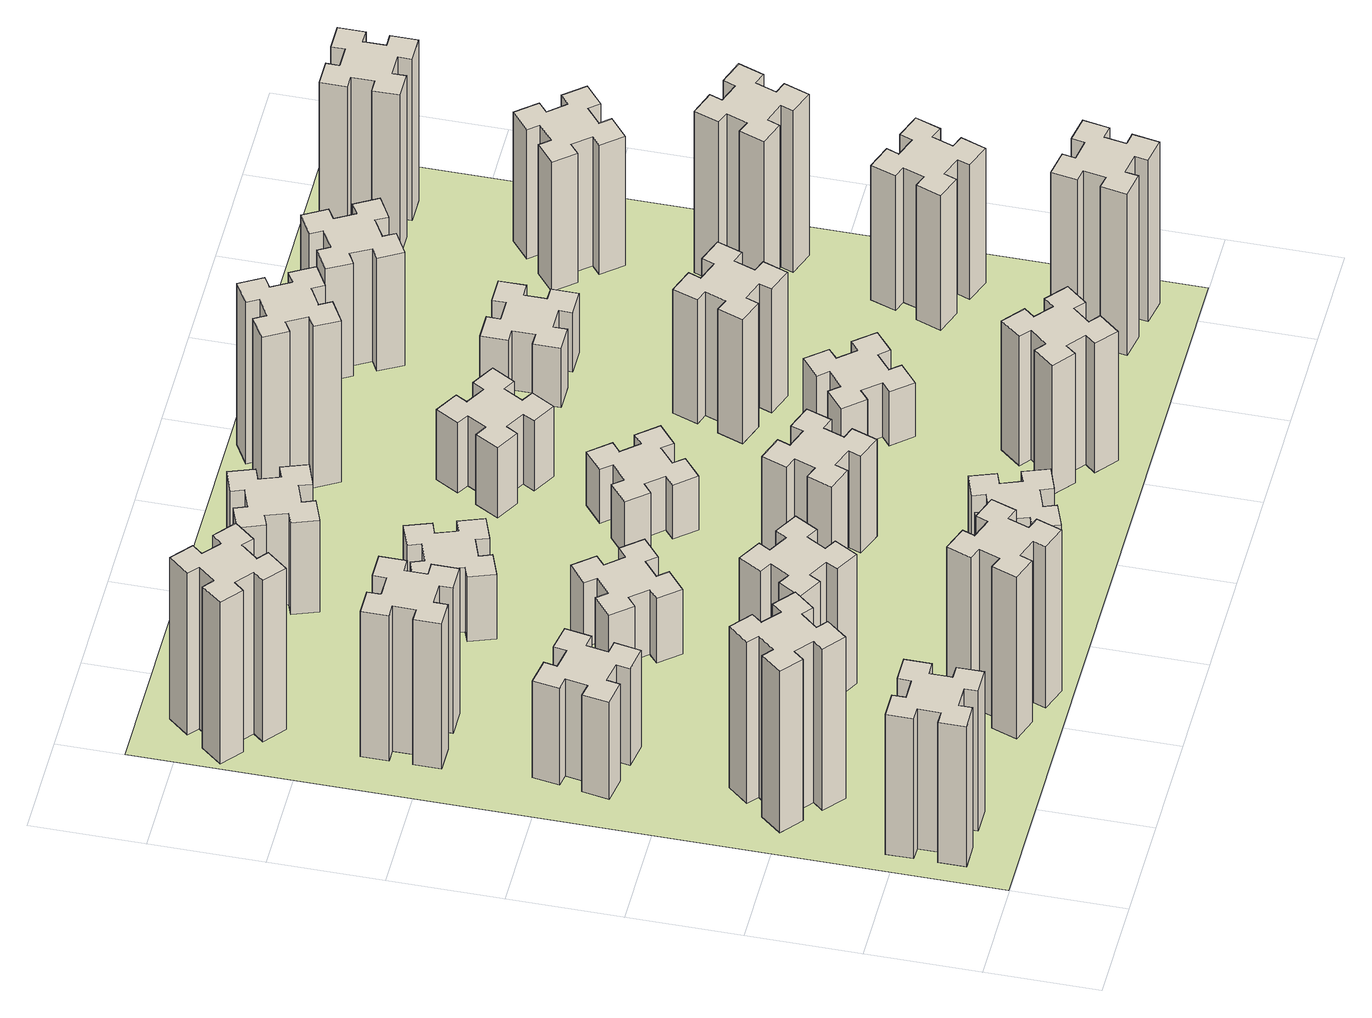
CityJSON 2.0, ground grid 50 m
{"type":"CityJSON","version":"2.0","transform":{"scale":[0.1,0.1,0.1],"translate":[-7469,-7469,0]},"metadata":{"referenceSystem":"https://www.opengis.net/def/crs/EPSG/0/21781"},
"CityObjects":{
"building1":{"type":"Building","attributes":{"class":"1000","function":"1000","usage":"1000","yearOfConstruction":2016,"roofType":"1000","measuredHeight":78,"storeysAboveGround":30,"storeysBelowGround":0},"geometry":[{"type":"Solid","lod":"1","boundaries":[[[[0,1,2,3,4,5,6,7,8,9,10,11,12,13,14,15,16,17,18,19]],[[17,16,20,21]],[[16,15,22,20]],[[15,14,23,22]],[[14,13,24,23]],[[13,12,25,24]],[[12,11,26,25]],[[11,10,27,26]],[[10,9,28,27]],[[9,8,29,28]],[[8,7,30,29]],[[7,6,31,30]],[[6,5,32,31]],[[5,4,33,32]],[[4,3,34,33]],[[3,2,35,34]],[[2,1,36,35]],[[1,0,37,36]],[[0,19,38,37]],[[19,18,39,38]],[[18,17,21,39]],[[24,25,26,27,28,29,30,31,32,33,34,35,36,37,38,39,21,20,22,23]]]]}]},
"building2":{"type":"Building","attributes":{"class":"1000","function":"1000","usage":"1000","yearOfConstruction":2016,"roofType":"1000","measuredHeight":90,"storeysAboveGround":30,"storeysBelowGround":0},"geometry":[{"type":"Solid","lod":"1","boundaries":[[[[40,41,42,43,44,45,46,47,48,49,50,51,52,53,54,55,56,57,58,59]],[[57,56,60,61]],[[56,55,62,60]],[[55,54,63,62]],[[54,53,64,63]],[[53,52,65,64]],[[52,51,66,65]],[[51,50,67,66]],[[50,49,68,67]],[[49,48,69,68]],[[48,47,70,69]],[[47,46,71,70]],[[46,45,72,71]],[[45,44,73,72]],[[44,43,74,73]],[[43,42,75,74]],[[42,41,76,75]],[[41,40,77,76]],[[40,59,78,77]],[[59,58,79,78]],[[58,57,61,79]],[[64,65,66,67,68,69,70,71,72,73,74,75,76,77,78,79,61,60,62,63]]]]}]},
"building3":{"type":"Building","attributes":{"class":"1000","function":"1000","usage":"1000","yearOfConstruction":2016,"roofType":"1000","measuredHeight":54,"storeysAboveGround":30,"storeysBelowGround":0},"geometry":[{"type":"Solid","lod":"1","boundaries":[[[[80,81,82,83,84,85,86,87,88,89,90,91,92,93,94,95,96,97,98,99]],[[97,96,100,101]],[[96,95,102,100]],[[95,94,103,102]],[[94,93,104,103]],[[93,92,105,104]],[[92,91,106,105]],[[91,90,107,106]],[[90,89,108,107]],[[89,88,109,108]],[[88,87,110,109]],[[87,86,111,110]],[[86,85,112,111]],[[85,84,113,112]],[[84,83,114,113]],[[83,82,115,114]],[[82,81,116,115]],[[81,80,117,116]],[[80,99,118,117]],[[99,98,119,118]],[[98,97,101,119]],[[104,105,106,107,108,109,110,111,112,113,114,115,116,117,118,119,101,100,102,103]]]]}]},
"building4":{"type":"Building","attributes":{"class":"1000","function":"1000","usage":"1000","yearOfConstruction":2016,"roofType":"1000","measuredHeight":81,"storeysAboveGround":30,"storeysBelowGround":0},"geometry":[{"type":"Solid","lod":"1","boundaries":[[[[120,121,122,123,124,125,126,127,128,129,130,131,132,133,134,135,136,137,138,139]],[[137,136,140,141]],[[136,135,142,140]],[[135,134,143,142]],[[134,133,144,143]],[[133,132,145,144]],[[132,131,146,145]],[[131,130,147,146]],[[130,129,148,147]],[[129,128,149,148]],[[128,127,150,149]],[[127,126,151,150]],[[126,125,152,151]],[[125,124,153,152]],[[124,123,154,153]],[[123,122,155,154]],[[122,121,156,155]],[[121,120,157,156]],[[120,139,158,157]],[[139,138,159,158]],[[138,137,141,159]],[[144,145,146,147,148,149,150,151,152,153,154,155,156,157,158,159,141,140,142,143]]]]}]},
"building5":{"type":"Building","attributes":{"class":"1000","function":"1000","usage":"1000","yearOfConstruction":2016,"roofType":"1000","measuredHeight":90,"storeysAboveGround":30,"storeysBelowGround":0},"geometry":[{"type":"Solid","lod":"1","boundaries":[[[[160,161,162,163,164,165,166,167,168,169,170,171,172,173,174,175,176,177,178,179]],[[177,176,180,181]],[[176,175,182,180]],[[175,174,183,182]],[[174,173,184,183]],[[173,172,185,184]],[[172,171,186,185]],[[171,170,187,186]],[[170,169,188,187]],[[169,168,189,188]],[[168,167,190,189]],[[167,166,191,190]],[[166,165,192,191]],[[165,164,193,192]],[[164,163,194,193]],[[163,162,195,194]],[[162,161,196,195]],[[161,160,197,196]],[[160,179,198,197]],[[179,178,199,198]],[[178,177,181,199]],[[184,185,186,187,188,189,190,191,192,193,194,195,196,197,198,199,181,180,182,183]]]]}]},
"building6":{"type":"Building","attributes":{"class":"1000","function":"1000","usage":"1000","yearOfConstruction":2016,"roofType":"1000","measuredHeight":90,"storeysAboveGround":30,"storeysBelowGround":0},"geometry":[{"type":"Solid","lod":"1","boundaries":[[[[200,201,202,203,204,205,206,207,208,209,210,211,212,213,214,215,216,217,218,219]],[[217,216,220,221]],[[216,215,222,220]],[[215,214,223,222]],[[214,213,224,223]],[[213,212,225,224]],[[212,211,226,225]],[[211,210,227,226]],[[210,209,228,227]],[[209,208,229,228]],[[208,207,230,229]],[[207,206,231,230]],[[206,205,232,231]],[[205,204,233,232]],[[204,203,234,233]],[[203,202,235,234]],[[202,201,236,235]],[[201,200,237,236]],[[200,219,238,237]],[[219,218,239,238]],[[218,217,221,239]],[[224,225,226,227,228,229,230,231,232,233,234,235,236,237,238,239,221,220,222,223]]]]}]},
"building7":{"type":"Building","attributes":{"class":"1000","function":"1000","usage":"1000","yearOfConstruction":2016,"roofType":"1000","measuredHeight":72,"storeysAboveGround":30,"storeysBelowGround":0},"geometry":[{"type":"Solid","lod":"1","boundaries":[[[[240,241,242,243,244,245,246,247,248,249,250,251,252,253,254,255,256,257,258,259]],[[257,256,260,261]],[[256,255,262,260]],[[255,254,263,262]],[[254,253,264,263]],[[253,252,265,264]],[[252,251,266,265]],[[251,250,267,266]],[[250,249,268,267]],[[249,248,269,268]],[[248,247,270,269]],[[247,246,271,270]],[[246,245,272,271]],[[245,244,273,272]],[[244,243,274,273]],[[243,242,275,274]],[[242,241,276,275]],[[241,240,277,276]],[[240,259,278,277]],[[259,258,279,278]],[[258,257,261,279]],[[264,265,266,267,268,269,270,271,272,273,274,275,276,277,278,279,261,260,262,263]]]]}]},
"building8":{"type":"Building","attributes":{"class":"1000","function":"1000","usage":"1000","yearOfConstruction":2016,"roofType":"1000","measuredHeight":36,"storeysAboveGround":30,"storeysBelowGround":0},"geometry":[{"type":"Solid","lod":"1","boundaries":[[[[280,281,282,283,284,285,286,287,288,289,290,291,292,293,294,295,296,297,298,299]],[[297,296,300,301]],[[296,295,302,300]],[[295,294,303,302]],[[294,293,304,303]],[[293,292,305,304]],[[292,291,306,305]],[[291,290,307,306]],[[290,289,308,307]],[[289,288,309,308]],[[288,287,310,309]],[[287,286,311,310]],[[286,285,312,311]],[[285,284,313,312]],[[284,283,314,313]],[[283,282,315,314]],[[282,281,316,315]],[[281,280,317,316]],[[280,299,318,317]],[[299,298,319,318]],[[298,297,301,319]],[[304,305,306,307,308,309,310,311,312,313,314,315,316,317,318,319,301,300,302,303]]]]}]},
"building9":{"type":"Building","attributes":{"class":"1000","function":"1000","usage":"1000","yearOfConstruction":2016,"roofType":"1000","measuredHeight":51,"storeysAboveGround":30,"storeysBelowGround":0},"geometry":[{"type":"Solid","lod":"1","boundaries":[[[[320,321,322,323,324,325,326,327,328,329,330,331,332,333,334,335,336,337,338,339]],[[337,336,340,341]],[[336,335,342,340]],[[335,334,343,342]],[[334,333,344,343]],[[333,332,345,344]],[[332,331,346,345]],[[331,330,347,346]],[[330,329,348,347]],[[329,328,349,348]],[[328,327,350,349]],[[327,326,351,350]],[[326,325,352,351]],[[325,324,353,352]],[[324,323,354,353]],[[323,322,355,354]],[[322,321,356,355]],[[321,320,357,356]],[[320,339,358,357]],[[339,338,359,358]],[[338,337,341,359]],[[344,345,346,347,348,349,350,351,352,353,354,355,356,357,358,359,341,340,342,343]]]]}]},
"building10":{"type":"Building","attributes":{"class":"1000","function":"1000","usage":"1000","yearOfConstruction":2016,"roofType":"1000","measuredHeight":36,"storeysAboveGround":30,"storeysBelowGround":0},"geometry":[{"type":"Solid","lod":"1","boundaries":[[[[360,361,362,363,364,365,366,367,368,369,370,371,372,373,374,375,376,377,378,379]],[[377,376,380,381]],[[376,375,382,380]],[[375,374,383,382]],[[374,373,384,383]],[[373,372,385,384]],[[372,371,386,385]],[[371,370,387,386]],[[370,369,388,387]],[[369,368,389,388]],[[368,367,390,389]],[[367,366,391,390]],[[366,365,392,391]],[[365,364,393,392]],[[364,363,394,393]],[[363,362,395,394]],[[362,361,396,395]],[[361,360,397,396]],[[360,379,398,397]],[[379,378,399,398]],[[378,377,381,399]],[[384,385,386,387,388,389,390,391,392,393,394,395,396,397,398,399,381,380,382,383]]]]}]},
"building11":{"type":"Building","attributes":{"class":"1000","function":"1000","usage":"1000","yearOfConstruction":2016,"roofType":"1000","measuredHeight":51,"storeysAboveGround":30,"storeysBelowGround":0},"geometry":[{"type":"Solid","lod":"1","boundaries":[[[[400,401,402,403,404,405,406,407,408,409,410,411,412,413,414,415,416,417,418,419]],[[417,416,420,421]],[[416,415,422,420]],[[415,414,423,422]],[[414,413,424,423]],[[413,412,425,424]],[[412,411,426,425]],[[411,410,427,426]],[[410,409,428,427]],[[409,408,429,428]],[[408,407,430,429]],[[407,406,431,430]],[[406,405,432,431]],[[405,404,433,432]],[[404,403,434,433]],[[403,402,435,434]],[[402,401,436,435]],[[401,400,437,436]],[[400,419,438,437]],[[419,418,439,438]],[[418,417,421,439]],[[424,425,426,427,428,429,430,431,432,433,434,435,436,437,438,439,421,420,422,423]]]]}]},
"building12":{"type":"Building","attributes":{"class":"1000","function":"1000","usage":"1000","yearOfConstruction":2016,"roofType":"1000","measuredHeight":54,"storeysAboveGround":30,"storeysBelowGround":0},"geometry":[{"type":"Solid","lod":"1","boundaries":[[[[440,441,442,443,444,445,446,447,448,449,450,451,452,453,454,455,456,457,458,459]],[[457,456,460,461]],[[456,455,462,460]],[[455,454,463,462]],[[454,453,464,463]],[[453,452,465,464]],[[452,451,466,465]],[[451,450,467,466]],[[450,449,468,467]],[[449,448,469,468]],[[448,447,470,469]],[[447,446,471,470]],[[446,445,472,471]],[[445,444,473,472]],[[444,443,474,473]],[[443,442,475,474]],[[442,441,476,475]],[[441,440,477,476]],[[440,459,478,477]],[[459,458,479,478]],[[458,457,461,479]],[[464,465,466,467,468,469,470,471,472,473,474,475,476,477,478,479,461,460,462,463]]]]}]},
"building13":{"type":"Building","attributes":{"class":"1000","function":"1000","usage":"1000","yearOfConstruction":2016,"roofType":"1000","measuredHeight":30,"storeysAboveGround":30,"storeysBelowGround":0},"geometry":[{"type":"Solid","lod":"1","boundaries":[[[[480,481,482,483,484,485,486,487,488,489,490,491,492,493,494,495,496,497,498,499]],[[497,496,500,501]],[[496,495,502,500]],[[495,494,503,502]],[[494,493,504,503]],[[493,492,505,504]],[[492,491,506,505]],[[491,490,507,506]],[[490,489,508,507]],[[489,488,509,508]],[[488,487,510,509]],[[487,486,511,510]],[[486,485,512,511]],[[485,484,513,512]],[[484,483,514,513]],[[483,482,515,514]],[[482,481,516,515]],[[481,480,517,516]],[[480,499,518,517]],[[499,498,519,518]],[[498,497,501,519]],[[504,505,506,507,508,509,510,511,512,513,514,515,516,517,518,519,501,500,502,503]]]]}]},
"building14":{"type":"Building","attributes":{"class":"1000","function":"1000","usage":"1000","yearOfConstruction":2016,"roofType":"1000","measuredHeight":72,"storeysAboveGround":30,"storeysBelowGround":0},"geometry":[{"type":"Solid","lod":"1","boundaries":[[[[520,521,522,523,524,525,526,527,528,529,530,531,532,533,534,535,536,537,538,539]],[[537,536,540,541]],[[536,535,542,540]],[[535,534,543,542]],[[534,533,544,543]],[[533,532,545,544]],[[532,531,546,545]],[[531,530,547,546]],[[530,529,548,547]],[[529,528,549,548]],[[528,527,550,549]],[[527,526,551,550]],[[526,525,552,551]],[[525,524,553,552]],[[524,523,554,553]],[[523,522,555,554]],[[522,521,556,555]],[[521,520,557,556]],[[520,539,558,557]],[[539,538,559,558]],[[538,537,541,559]],[[544,545,546,547,548,549,550,551,552,553,554,555,556,557,558,559,541,540,542,543]]]]}]},
"building15":{"type":"Building","attributes":{"class":"1000","function":"1000","usage":"1000","yearOfConstruction":2016,"roofType":"1000","measuredHeight":39,"storeysAboveGround":30,"storeysBelowGround":0},"geometry":[{"type":"Solid","lod":"1","boundaries":[[[[560,561,562,563,564,565,566,567,568,569,570,571,572,573,574,575,576,577,578,579]],[[577,576,580,581]],[[576,575,582,580]],[[575,574,583,582]],[[574,573,584,583]],[[573,572,585,584]],[[572,571,586,585]],[[571,570,587,586]],[[570,569,588,587]],[[569,568,589,588]],[[568,567,590,589]],[[567,566,591,590]],[[566,565,592,591]],[[565,564,593,592]],[[564,563,594,593]],[[563,562,595,594]],[[562,561,596,595]],[[561,560,597,596]],[[560,579,598,597]],[[579,578,599,598]],[[578,577,581,599]],[[584,585,586,587,588,589,590,591,592,593,594,595,596,597,598,599,581,580,582,583]]]]}]},
"building16":{"type":"Building","attributes":{"class":"1000","function":"1000","usage":"1000","yearOfConstruction":2016,"roofType":"1000","measuredHeight":90,"storeysAboveGround":30,"storeysBelowGround":0},"geometry":[{"type":"Solid","lod":"1","boundaries":[[[[600,601,602,603,604,605,606,607,608,609,610,611,612,613,614,615,616,617,618,619]],[[617,616,620,621]],[[616,615,622,620]],[[615,614,623,622]],[[614,613,624,623]],[[613,612,625,624]],[[612,611,626,625]],[[611,610,627,626]],[[610,609,628,627]],[[609,608,629,628]],[[608,607,630,629]],[[607,606,631,630]],[[606,605,632,631]],[[605,604,633,632]],[[604,603,634,633]],[[603,602,635,634]],[[602,601,636,635]],[[601,600,637,636]],[[600,619,638,637]],[[619,618,639,638]],[[618,617,621,639]],[[624,625,626,627,628,629,630,631,632,633,634,635,636,637,638,639,621,620,622,623]]]]}]},
"building17":{"type":"Building","attributes":{"class":"1000","function":"1000","usage":"1000","yearOfConstruction":2016,"roofType":"1000","measuredHeight":30,"storeysAboveGround":30,"storeysBelowGround":0},"geometry":[{"type":"Solid","lod":"1","boundaries":[[[[640,641,642,643,644,645,646,647,648,649,650,651,652,653,654,655,656,657,658,659]],[[657,656,660,661]],[[656,655,662,660]],[[655,654,663,662]],[[654,653,664,663]],[[653,652,665,664]],[[652,651,666,665]],[[651,650,667,666]],[[650,649,668,667]],[[649,648,669,668]],[[648,647,670,669]],[[647,646,671,670]],[[646,645,672,671]],[[645,644,673,672]],[[644,643,674,673]],[[643,642,675,674]],[[642,641,676,675]],[[641,640,677,676]],[[640,659,678,677]],[[659,658,679,678]],[[658,657,661,679]],[[664,665,666,667,668,669,670,671,672,673,674,675,676,677,678,679,661,660,662,663]]]]}]},
"building18":{"type":"Building","attributes":{"class":"1000","function":"1000","usage":"1000","yearOfConstruction":2016,"roofType":"1000","measuredHeight":69,"storeysAboveGround":30,"storeysBelowGround":0},"geometry":[{"type":"Solid","lod":"1","boundaries":[[[[680,681,682,683,684,685,686,687,688,689,690,691,692,693,694,695,696,697,698,699]],[[697,696,700,701]],[[696,695,702,700]],[[695,694,703,702]],[[694,693,704,703]],[[693,692,705,704]],[[692,691,706,705]],[[691,690,707,706]],[[690,689,708,707]],[[689,688,709,708]],[[688,687,710,709]],[[687,686,711,710]],[[686,685,712,711]],[[685,684,713,712]],[[684,683,714,713]],[[683,682,715,714]],[[682,681,716,715]],[[681,680,717,716]],[[680,699,718,717]],[[699,698,719,718]],[[698,697,701,719]],[[704,705,706,707,708,709,710,711,712,713,714,715,716,717,718,719,701,700,702,703]]]]}]},
"building19":{"type":"Building","attributes":{"class":"1000","function":"1000","usage":"1000","yearOfConstruction":2016,"roofType":"1000","measuredHeight":33,"storeysAboveGround":30,"storeysBelowGround":0},"geometry":[{"type":"Solid","lod":"1","boundaries":[[[[720,721,722,723,724,725,726,727,728,729,730,731,732,733,734,735,736,737,738,739]],[[737,736,740,741]],[[736,735,742,740]],[[735,734,743,742]],[[734,733,744,743]],[[733,732,745,744]],[[732,731,746,745]],[[731,730,747,746]],[[730,729,748,747]],[[729,728,749,748]],[[728,727,750,749]],[[727,726,751,750]],[[726,725,752,751]],[[725,724,753,752]],[[724,723,754,753]],[[723,722,755,754]],[[722,721,756,755]],[[721,720,757,756]],[[720,739,758,757]],[[739,738,759,758]],[[738,737,741,759]],[[744,745,746,747,748,749,750,751,752,753,754,755,756,757,758,759,741,740,742,743]]]]}]},
"building20":{"type":"Building","attributes":{"class":"1000","function":"1000","usage":"1000","yearOfConstruction":2016,"roofType":"1000","measuredHeight":90,"storeysAboveGround":30,"storeysBelowGround":0},"geometry":[{"type":"Solid","lod":"1","boundaries":[[[[760,761,762,763,764,765,766,767,768,769,770,771,772,773,774,775,776,777,778,779]],[[777,776,780,781]],[[776,775,782,780]],[[775,774,783,782]],[[774,773,784,783]],[[773,772,785,784]],[[772,771,786,785]],[[771,770,787,786]],[[770,769,788,787]],[[769,768,789,788]],[[768,767,790,789]],[[767,766,791,790]],[[766,765,792,791]],[[765,764,793,792]],[[764,763,794,793]],[[763,762,795,794]],[[762,761,796,795]],[[761,760,797,796]],[[760,779,798,797]],[[779,778,799,798]],[[778,777,781,799]],[[784,785,786,787,788,789,790,791,792,793,794,795,796,797,798,799,781,780,782,783]]]]}]},
"building21":{"type":"Building","attributes":{"class":"1000","function":"1000","usage":"1000","yearOfConstruction":2016,"roofType":"1000","measuredHeight":63,"storeysAboveGround":30,"storeysBelowGround":0},"geometry":[{"type":"Solid","lod":"1","boundaries":[[[[800,801,802,803,804,805,806,807,808,809,810,811,812,813,814,815,816,817,818,819]],[[817,816,820,821]],[[816,815,822,820]],[[815,814,823,822]],[[814,813,824,823]],[[813,812,825,824]],[[812,811,826,825]],[[811,810,827,826]],[[810,809,828,827]],[[809,808,829,828]],[[808,807,830,829]],[[807,806,831,830]],[[806,805,832,831]],[[805,804,833,832]],[[804,803,834,833]],[[803,802,835,834]],[[802,801,836,835]],[[801,800,837,836]],[[800,819,838,837]],[[819,818,839,838]],[[818,817,821,839]],[[824,825,826,827,828,829,830,831,832,833,834,835,836,837,838,839,821,820,822,823]]]]}]},
"building22":{"type":"Building","attributes":{"class":"1000","function":"1000","usage":"1000","yearOfConstruction":2016,"roofType":"1000","measuredHeight":75,"storeysAboveGround":30,"storeysBelowGround":0},"geometry":[{"type":"Solid","lod":"1","boundaries":[[[[840,841,842,843,844,845,846,847,848,849,850,851,852,853,854,855,856,857,858,859]],[[857,856,860,861]],[[856,855,862,860]],[[855,854,863,862]],[[854,853,864,863]],[[853,852,865,864]],[[852,851,866,865]],[[851,850,867,866]],[[850,849,868,867]],[[849,848,869,868]],[[848,847,870,869]],[[847,846,871,870]],[[846,845,872,871]],[[845,844,873,872]],[[844,843,874,873]],[[843,842,875,874]],[[842,841,876,875]],[[841,840,877,876]],[[840,859,878,877]],[[859,858,879,878]],[[858,857,861,879]],[[864,865,866,867,868,869,870,871,872,873,874,875,876,877,878,879,861,860,862,863]]]]}]},
"building23":{"type":"Building","attributes":{"class":"1000","function":"1000","usage":"1000","yearOfConstruction":2016,"roofType":"1000","measuredHeight":90,"storeysAboveGround":30,"storeysBelowGround":0},"geometry":[{"type":"Solid","lod":"1","boundaries":[[[[880,881,882,883,884,885,886,887,888,889,890,891,892,893,894,895,896,897,898,899]],[[897,896,900,901]],[[896,895,902,900]],[[895,894,903,902]],[[894,893,904,903]],[[893,892,905,904]],[[892,891,906,905]],[[891,890,907,906]],[[890,889,908,907]],[[889,888,909,908]],[[888,887,910,909]],[[887,886,911,910]],[[886,885,912,911]],[[885,884,913,912]],[[884,883,914,913]],[[883,882,915,914]],[[882,881,916,915]],[[881,880,917,916]],[[880,899,918,917]],[[899,898,919,918]],[[898,897,901,919]],[[904,905,906,907,908,909,910,911,912,913,914,915,916,917,918,919,901,900,902,903]]]]}]},
"building24":{"type":"Building","attributes":{"class":"1000","function":"1000","usage":"1000","yearOfConstruction":2016,"roofType":"1000","measuredHeight":72,"storeysAboveGround":30,"storeysBelowGround":0},"geometry":[{"type":"Solid","lod":"1","boundaries":[[[[920,921,922,923,924,925,926,927,928,929,930,931,932,933,934,935,936,937,938,939]],[[937,936,940,941]],[[936,935,942,940]],[[935,934,943,942]],[[934,933,944,943]],[[933,932,945,944]],[[932,931,946,945]],[[931,930,947,946]],[[930,929,948,947]],[[929,928,949,948]],[[928,927,950,949]],[[927,926,951,950]],[[926,925,952,951]],[[925,924,953,952]],[[924,923,954,953]],[[923,922,955,954]],[[922,921,956,955]],[[921,920,957,956]],[[920,939,958,957]],[[939,938,959,958]],[[938,937,941,959]],[[944,945,946,947,948,949,950,951,952,953,954,955,956,957,958,959,941,940,942,943]]]]}]},
"building25":{"type":"Building","attributes":{"class":"1000","function":"1000","usage":"1000","yearOfConstruction":2016,"roofType":"1000","measuredHeight":90,"storeysAboveGround":30,"storeysBelowGround":0},"geometry":[{"type":"Solid","lod":"1","boundaries":[[[[960,961,962,963,964,965,966,967,968,969,970,971,972,973,974,975,976,977,978,979]],[[977,976,980,981]],[[976,975,982,980]],[[975,974,983,982]],[[974,973,984,983]],[[973,972,985,984]],[[972,971,986,985]],[[971,970,987,986]],[[970,969,988,987]],[[969,968,989,988]],[[968,967,990,989]],[[967,966,991,990]],[[966,965,992,991]],[[965,964,993,992]],[[964,963,994,993]],[[963,962,995,994]],[[962,961,996,995]],[[961,960,997,996]],[[960,979,998,997]],[[979,978,999,998]],[[978,977,981,999]],[[984,985,986,987,988,989,990,991,992,993,994,995,996,997,998,999,981,980,982,983]]]]}]},
"landuse1":{"type":"LandUse","attributes":{"name":"plot1","function":"1010"},"geometry":[{"type":"MultiSurface","lod":"1","boundaries":[[[1000,1001,1002,1003]]]}]}
},
"vertices":[
[165,425,0],[165,325,0],[105,325,0],[105,205,0],[225,205,0],[225,265,0],[325,265,0],[325,205,0],[445,205,0],[445,325,0],[385,325,0],[385,425,0],[445,425,0],[445,545,0],[325,545,0],[325,485,0],[225,485,0],[225,545,0],[105,545,0],[105,425,0],[225,485,780],[225,545,780],[325,485,780],[325,545,780],[445,545,780],[445,425,780],[385,425,780],[385,325,780],[445,325,780],[445,205,780],[325,205,780],[325,265,780],[225,265,780],[225,205,780],[105,205,780],[105,325,780],[165,325,780],[165,425,780],[105,425,780],[105,545,780],
[484,1067,0],[408,1132,0],[446,1178,0],[354,1255,0],[277,1163,0],[323,1124,0],[259,1048,0],[213,1086,0],[136,994,0],[228,917,0],[266,963,0],[343,899,0],[304,853,0],[396,776,0],[473,868,0],[427,906,0],[492,983,0],[538,944,0],[615,1036,0],[523,1113,0],[492,983,900],[538,944,900],[427,906,900],[473,868,900],[396,776,900],[304,853,900],[343,899,900],[266,963,900],[228,917,900],[136,994,900],[213,1086,900],[259,1048,900],[323,1124,900],[277,1163,900],[354,1255,900],[446,1178,900],[408,1132,900],[484,1067,900],[523,1113,900],[615,1036,900],
[475,1787,0],[492,1885,0],[551,1875,0],[572,1993,0],[454,2014,0],[444,1955,0],[345,1972,0],[356,2031,0],[237,2052,0],[217,1934,0],[276,1924,0],[258,1825,0],[199,1836,0],[178,1717,0],[297,1697,0],[307,1756,0],[405,1738,0],[395,1679,0],[513,1658,0],[534,1777,0],[405,1738,540],[395,1679,540],[307,1756,540],[297,1697,540],[178,1717,540],[199,1836,540],[258,1825,540],[276,1924,540],[217,1934,540],[237,2052,540],[356,2031,540],[345,1972,540],[444,1955,540],[454,2014,540],[572,1993,540],[551,1875,540],[492,1885,540],[475,1787,540],[534,1777,540],[513,1658,540],
[485,2545,0],[485,2645,0],[545,2645,0],[545,2765,0],[425,2765,0],[425,2705,0],[325,2705,0],[325,2765,0],[205,2765,0],[205,2645,0],[265,2645,0],[265,2545,0],[205,2545,0],[205,2425,0],[325,2425,0],[325,2485,0],[425,2485,0],[425,2425,0],[545,2425,0],[545,2545,0],[425,2485,810],[425,2425,810],[325,2485,810],[325,2425,810],[205,2425,810],[205,2545,810],[265,2545,810],[265,2645,810],[205,2645,810],[205,2765,810],[325,2765,810],[325,2705,810],[425,2705,810],[425,2765,810],[545,2765,810],[545,2645,810],[485,2645,810],[485,2545,810],[545,2545,810],[545,2425,810],
[1029,360,0],[995,266,0],[939,287,0],[897,174,0],[1010,133,0],[1031,189,0],[1125,155,0],[1104,99,0],[1217,57,0],[1258,170,0],[1202,191,0],[1236,285,0],[1292,264,0],[1333,377,0],[1220,418,0],[1200,362,0],[1106,396,0],[1127,452,0],[1014,493,0],[973,380,0],[1106,396,900],[1127,452,900],[1200,362,900],[1220,418,900],[1333,377,900],[1292,264,900],[1236,285,900],[1202,191,900],[1258,170,900],[1217,57,900],[1104,99,900],[1125,155,900],[1031,189,900],[1010,133,900],[897,174,900],[939,287,900],[995,266,900],[1029,360,900],[973,380,900],[1014,493,900],
[384,3387,0],[308,3452,0],[346,3498,0],[254,3575,0],[177,3483,0],[223,3444,0],[159,3368,0],[113,3406,0],[36,3314,0],[128,3237,0],[166,3283,0],[243,3219,0],[204,3173,0],[296,3096,0],[373,3188,0],[327,3226,0],[392,3303,0],[438,3264,0],[515,3356,0],[423,3433,0],[392,3303,900],[438,3264,900],[327,3226,900],[373,3188,900],[296,3096,900],[204,3173,900],[243,3219,900],[166,3283,900],[128,3237,900],[36,3314,900],[113,3406,900],[159,3368,900],[223,3444,900],[177,3483,900],[254,3575,900],[346,3498,900],[308,3452,900],[384,3387,900],[423,3433,900],[515,3356,900],
[1086,1017,0],[1136,1104,0],[1188,1074,0],[1248,1178,0],[1144,1238,0],[1114,1186,0],[1027,1236,0],[1057,1288,0],[953,1348,0],[893,1244,0],[945,1214,0],[895,1127,0],[843,1157,0],[783,1053,0],[887,993,0],[917,1045,0],[1004,995,0],[974,943,0],[1078,883,0],[1138,987,0],[1004,995,720],[974,943,720],[917,1045,720],[887,993,720],[783,1053,720],[843,1157,720],[895,1127,720],[945,1214,720],[893,1244,720],[953,1348,720],[1057,1288,720],[1027,1236,720],[1114,1186,720],[1144,1238,720],[1248,1178,720],[1188,1074,720],[1136,1104,720],[1086,1017,720],[1138,987,720],[1078,883,720],
[1083,1972,0],[1006,1907,0],[968,1953,0],[876,1876,0],[953,1784,0],[999,1823,0],[1063,1746,0],[1017,1708,0],[1094,1616,0],[1186,1693,0],[1148,1739,0],[1224,1803,0],[1263,1757,0],[1355,1834,0],[1278,1926,0],[1232,1888,0],[1167,1964,0],[1213,2003,0],[1136,2095,0],[1044,2018,0],[1167,1964,360],[1213,2003,360],[1232,1888,360],[1278,1926,360],[1355,1834,360],[1263,1757,360],[1224,1803,360],[1148,1739,360],[1186,1693,360],[1094,1616,360],[1017,1708,360],[1063,1746,360],[999,1823,360],[953,1784,360],[876,1876,360],[968,1953,360],[1006,1907,360],[1083,1972,360],[1044,2018,360],[1136,2095,360],
[1765,496,0],[1671,462,0],[1650,518,0],[1537,477,0],[1579,364,0],[1635,385,0],[1669,291,0],[1613,270,0],[1654,157,0],[1767,199,0],[1746,255,0],[1840,289,0],[1860,233,0],[1973,274,0],[1932,387,0],[1876,366,0],[1842,460,0],[1898,480,0],[1857,593,0],[1744,552,0],[1842,460,510],[1898,480,510],[1876,366,510],[1932,387,510],[1973,274,510],[1860,233,510],[1840,289,510],[1746,255,510],[1767,199,510],[1654,157,510],[1613,270,510],[1669,291,510],[1635,385,510],[1579,364,510],[1537,477,510],[1650,518,510],[1671,462,510],[1765,496,510],[1744,552,510],[1857,593,510],
[1106,2475,0],[1200,2509,0],[1220,2453,0],[1333,2494,0],[1292,2607,0],[1236,2586,0],[1202,2680,0],[1258,2700,0],[1217,2813,0],[1104,2772,0],[1125,2716,0],[1031,2682,0],[1010,2738,0],[897,2697,0],[939,2584,0],[995,2605,0],[1029,2511,0],[973,2490,0],[1014,2377,0],[1127,2419,0],[1029,2511,360],[973,2490,360],[995,2605,360],[939,2584,360],[897,2697,360],[1010,2738,360],[1031,2682,360],[1125,2716,360],[1104,2772,360],[1217,2813,360],[1258,2700,360],[1202,2680,360],[1236,2586,360],[1292,2607,360],[1333,2494,360],[1220,2453,360],[1200,2509,360],[1106,2475,360],[1127,2419,360],[1014,2377,360],
[1125,3456,0],[1031,3422,0],[1010,3478,0],[897,3437,0],[939,3324,0],[995,3345,0],[1029,3251,0],[973,3230,0],[1014,3117,0],[1127,3159,0],[1106,3215,0],[1200,3249,0],[1220,3193,0],[1333,3234,0],[1292,3347,0],[1236,3326,0],[1202,3420,0],[1258,3440,0],[1217,3553,0],[1104,3512,0],[1202,3420,510],[1258,3440,510],[1236,3326,510],[1292,3347,510],[1333,3234,510],[1220,3193,510],[1200,3249,510],[1106,3215,510],[1127,3159,510],[1014,3117,510],[973,3230,510],[1029,3251,510],[995,3345,510],[939,3324,510],[897,3437,510],[1010,3478,510],[1031,3422,510],[1125,3456,510],[1104,3512,510],[1217,3553,510],
[1769,1300,0],[1735,1206,0],[1679,1227,0],[1637,1114,0],[1750,1073,0],[1771,1129,0],[1865,1095,0],[1844,1039,0],[1957,997,0],[1998,1110,0],[1942,1131,0],[1976,1225,0],[2032,1204,0],[2073,1317,0],[1960,1358,0],[1940,1302,0],[1846,1336,0],[1867,1392,0],[1754,1433,0],[1713,1320,0],[1846,1336,540],[1867,1392,540],[1940,1302,540],[1960,1358,540],[2073,1317,540],[2032,1204,540],[1976,1225,540],[1942,1131,540],[1998,1110,540],[1957,997,540],[1844,1039,540],[1865,1095,540],[1771,1129,540],[1750,1073,540],[1637,1114,540],[1679,1227,540],[1735,1206,540],[1769,1300,540],[1713,1320,540],[1754,1433,540],
[1972,1988,0],[1907,2064,0],[1953,2103,0],[1876,2195,0],[1784,2118,0],[1823,2072,0],[1746,2007,0],[1708,2053,0],[1616,1976,0],[1693,1884,0],[1739,1923,0],[1803,1846,0],[1757,1808,0],[1834,1716,0],[1926,1793,0],[1888,1839,0],[1964,1903,0],[2003,1857,0],[2095,1934,0],[2018,2026,0],[1964,1903,300],[2003,1857,300],[1888,1839,300],[1926,1793,300],[1834,1716,300],[1757,1808,300],[1803,1846,300],[1739,1923,300],[1693,1884,300],[1616,1976,300],[1708,2053,300],[1746,2007,300],[1823,2072,300],[1784,2118,300],[1876,2195,300],[1953,2103,300],[1907,2064,300],[1972,1988,300],[2018,2026,300],[2095,1934,300],
[2486,323,0],[2563,259,0],[2524,213,0],[2616,136,0],[2693,228,0],[2647,266,0],[2712,343,0],[2758,304,0],[2835,396,0],[2743,473,0],[2704,427,0],[2628,492,0],[2666,538,0],[2574,615,0],[2497,523,0],[2543,484,0],[2479,408,0],[2433,446,0],[2356,354,0],[2448,277,0],[2479,408,720],[2433,446,720],[2543,484,720],[2497,523,720],[2574,615,720],[2666,538,720],[2628,492,720],[2704,427,720],[2743,473,720],[2835,396,720],[2758,304,720],[2712,343,720],[2647,266,720],[2693,228,720],[2616,136,720],[2524,213,720],[2563,259,720],[2486,323,720],[2448,277,720],[2356,354,720],
[2026,2497,0],[2076,2584,0],[2128,2554,0],[2188,2658,0],[2084,2718,0],[2054,2666,0],[1967,2716,0],[1997,2768,0],[1893,2828,0],[1833,2724,0],[1885,2694,0],[1835,2607,0],[1783,2637,0],[1723,2533,0],[1827,2473,0],[1857,2525,0],[1944,2475,0],[1914,2423,0],[2018,2363,0],[2078,2467,0],[1944,2475,390],[1914,2423,390],[1857,2525,390],[1827,2473,390],[1723,2533,390],[1783,2637,390],[1835,2607,390],[1885,2694,390],[1833,2724,390],[1893,2828,390],[1997,2768,390],[1967,2716,390],[2054,2666,390],[2084,2718,390],[2188,2658,390],[2128,2554,390],[2076,2584,390],[2026,2497,390],[2078,2467,390],[2018,2363,390],
[1844,3556,0],[1757,3506,0],[1727,3558,0],[1623,3498,0],[1683,3394,0],[1735,3424,0],[1785,3337,0],[1733,3307,0],[1793,3203,0],[1897,3263,0],[1867,3315,0],[1954,3365,0],[1984,3313,0],[2088,3373,0],[2028,3477,0],[1976,3447,0],[1926,3534,0],[1978,3564,0],[1918,3668,0],[1814,3608,0],[1926,3534,900],[1978,3564,900],[1976,3447,900],[2028,3477,900],[2088,3373,900],[1984,3313,900],[1954,3365,900],[1867,3315,900],[1897,3263,900],[1793,3203,900],[1733,3307,900],[1785,3337,900],[1735,3424,900],[1683,3394,900],[1623,3498,900],[1727,3558,900],[1757,3506,900],[1844,3556,900],[1814,3608,900],[1918,3668,900],
[2628,1099,0],[2704,1163,0],[2743,1117,0],[2835,1194,0],[2758,1286,0],[2712,1248,0],[2647,1324,0],[2693,1363,0],[2616,1455,0],[2524,1378,0],[2563,1332,0],[2486,1267,0],[2448,1313,0],[2356,1236,0],[2433,1144,0],[2479,1183,0],[2543,1106,0],[2497,1068,0],[2574,976,0],[2666,1053,0],[2543,1106,300],[2497,1068,300],[2479,1183,300],[2433,1144,300],[2356,1236,300],[2448,1313,300],[2486,1267,300],[2563,1332,300],[2524,1378,300],[2616,1455,300],[2693,1363,300],[2647,1324,300],[2712,1248,300],[2758,1286,300],[2835,1194,300],[2743,1117,300],[2704,1163,300],[2628,1099,300],[2666,1053,300],[2574,976,300],
[2682,1671,0],[2716,1765,0],[2772,1744,0],[2813,1857,0],[2700,1898,0],[2680,1842,0],[2586,1876,0],[2607,1932,0],[2494,1973,0],[2453,1860,0],[2509,1840,0],[2475,1746,0],[2419,1767,0],[2377,1654,0],[2490,1613,0],[2511,1669,0],[2605,1635,0],[2584,1579,0],[2697,1537,0],[2738,1650,0],[2605,1635,690],[2584,1579,690],[2511,1669,690],[2490,1613,690],[2377,1654,690],[2419,1767,690],[2475,1746,690],[2509,1840,690],[2453,1860,690],[2494,1973,690],[2607,1932,690],[2586,1876,690],[2680,1842,690],[2700,1898,690],[2813,1857,690],[2772,1744,690],[2716,1765,690],[2682,1671,690],[2738,1650,690],[2697,1537,690],
[2705,2545,0],[2705,2645,0],[2765,2645,0],[2765,2765,0],[2645,2765,0],[2645,2705,0],[2545,2705,0],[2545,2765,0],[2425,2765,0],[2425,2645,0],[2485,2645,0],[2485,2545,0],[2425,2545,0],[2425,2425,0],[2545,2425,0],[2545,2485,0],[2645,2485,0],[2645,2425,0],[2765,2425,0],[2765,2545,0],[2645,2485,330],[2645,2425,330],[2545,2485,330],[2545,2425,330],[2425,2425,330],[2425,2545,330],[2485,2545,330],[2485,2645,330],[2425,2645,330],[2425,2765,330],[2545,2765,330],[2545,2705,330],[2645,2705,330],[2645,2765,330],[2765,2765,330],[2765,2645,330],[2705,2645,330],[2705,2545,330],[2765,2545,330],[2765,2425,330],
[3504,475,0],[3405,492,0],[3416,551,0],[3297,572,0],[3277,454,0],[3336,444,0],[3318,345,0],[3259,356,0],[3238,237,0],[3357,217,0],[3367,276,0],[3465,258,0],[3455,199,0],[3573,178,0],[3594,297,0],[3535,307,0],[3552,405,0],[3611,395,0],[3632,513,0],[3514,534,0],[3552,405,900],[3611,395,900],[3535,307,900],[3594,297,900],[3573,178,900],[3455,199,900],[3465,258,900],[3367,276,900],[3357,217,900],[3238,237,900],[3259,356,900],[3318,345,900],[3336,444,900],[3277,454,900],[3297,572,900],[3416,551,900],[3405,492,900],[3504,475,900],[3514,534,900],[3632,513,900],
[2716,3347,0],[2666,3434,0],[2718,3464,0],[2658,3568,0],[2554,3508,0],[2584,3456,0],[2497,3406,0],[2467,3458,0],[2363,3398,0],[2423,3294,0],[2475,3324,0],[2525,3237,0],[2473,3207,0],[2533,3103,0],[2637,3163,0],[2607,3215,0],[2694,3265,0],[2724,3213,0],[2828,3273,0],[2768,3377,0],[2694,3265,630],[2724,3213,630],[2607,3215,630],[2637,3163,630],[2533,3103,630],[2473,3207,630],[2525,3237,630],[2475,3324,630],[2423,3294,630],[2363,3398,630],[2467,3458,630],[2497,3406,630],[2584,3456,630],[2554,3508,630],[2658,3568,630],[2718,3464,630],[2666,3434,630],[2716,3347,630],[2768,3377,630],[2828,3273,630],
[3351,1029,0],[3445,995,0],[3424,939,0],[3537,897,0],[3578,1010,0],[3522,1031,0],[3556,1125,0],[3612,1104,0],[3653,1217,0],[3540,1258,0],[3520,1202,0],[3426,1236,0],[3447,1292,0],[3334,1333,0],[3293,1220,0],[3349,1200,0],[3315,1106,0],[3259,1127,0],[3217,1014,0],[3330,973,0],[3315,1106,750],[3259,1127,750],[3349,1200,750],[3293,1220,750],[3334,1333,750],[3447,1292,750],[3426,1236,750],[3520,1202,750],[3540,1258,750],[3653,1217,750],[3612,1104,750],[3556,1125,750],[3522,1031,750],[3578,1010,750],[3537,897,750],[3424,939,750],[3445,995,750],[3351,1029,750],[3330,973,750],[3217,1014,750],
[3520,1942,0],[3426,1976,0],[3447,2032,0],[3334,2073,0],[3293,1960,0],[3349,1940,0],[3315,1846,0],[3259,1867,0],[3217,1754,0],[3330,1713,0],[3351,1769,0],[3445,1735,0],[3424,1679,0],[3537,1637,0],[3578,1750,0],[3522,1771,0],[3556,1865,0],[3612,1844,0],[3653,1957,0],[3540,1998,0],[3556,1865,900],[3612,1844,900],[3522,1771,900],[3578,1750,900],[3537,1637,900],[3424,1679,900],[3445,1735,900],[3351,1769,900],[3330,1713,900],[3217,1754,900],[3259,1867,900],[3315,1846,900],[3349,1940,900],[3293,1960,900],[3334,2073,900],[3447,2032,900],[3426,1976,900],[3520,1942,900],[3540,1998,900],[3653,1957,900],
[3219,2563,0],[3283,2486,0],[3237,2448,0],[3314,2356,0],[3406,2433,0],[3368,2479,0],[3444,2543,0],[3483,2497,0],[3575,2574,0],[3498,2666,0],[3452,2628,0],[3387,2704,0],[3433,2743,0],[3356,2835,0],[3264,2758,0],[3303,2712,0],[3226,2647,0],[3188,2693,0],[3096,2616,0],[3173,2524,0],[3226,2647,720],[3188,2693,720],[3303,2712,720],[3264,2758,720],[3356,2835,720],[3433,2743,720],[3387,2704,720],[3452,2628,720],[3498,2666,720],[3575,2574,720],[3483,2497,720],[3444,2543,720],[3368,2479,720],[3406,2433,720],[3314,2356,720],[3237,2448,720],[3283,2486,720],[3219,2563,720],[3173,2524,720],[3096,2616,720],
[3285,3325,0],[3385,3325,0],[3385,3265,0],[3505,3265,0],[3505,3385,0],[3445,3385,0],[3445,3485,0],[3505,3485,0],[3505,3605,0],[3385,3605,0],[3385,3545,0],[3285,3545,0],[3285,3605,0],[3165,3605,0],[3165,3485,0],[3225,3485,0],[3225,3385,0],[3165,3385,0],[3165,3265,0],[3285,3265,0],[3225,3385,900],[3165,3385,900],[3225,3485,900],[3165,3485,900],[3165,3605,900],[3285,3605,900],[3285,3545,900],[3385,3545,900],[3385,3605,900],[3505,3605,900],[3505,3485,900],[3445,3485,900],[3445,3385,900],[3505,3385,900],[3505,3265,900],[3385,3265,900],[3385,3325,900],[3285,3325,900],[3285,3265,900],[3165,3265,900],
[5,3705,0],[3705,3705,0],[3705,5,0],[5,5,0]
]}
